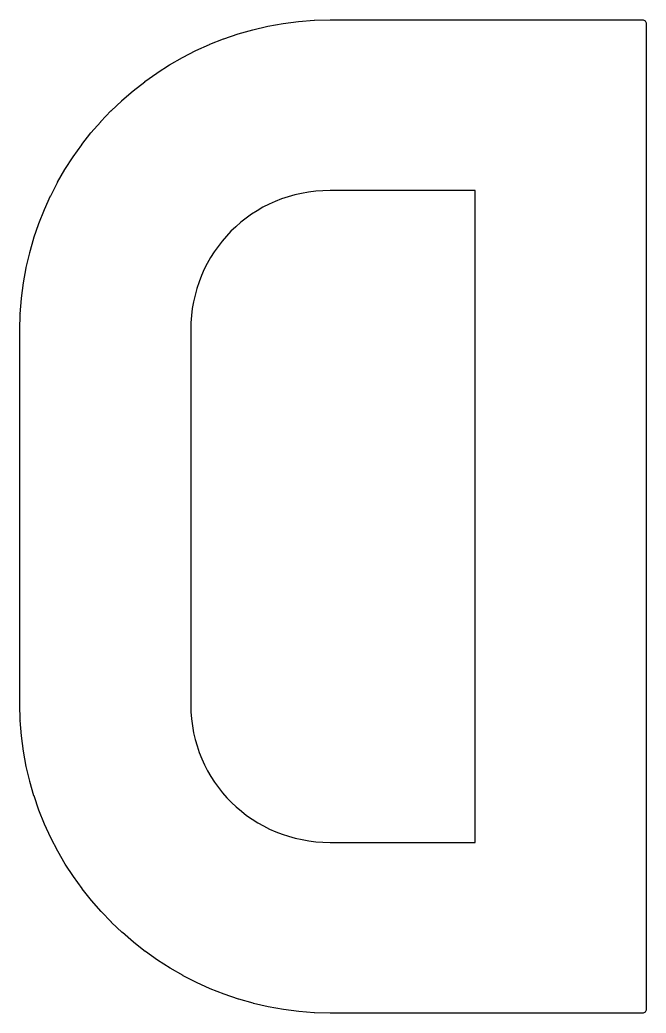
# Model space of a CAD drawing. Extents: x 135.4 to 179.2, y -147.5 to -55.
# Drawn here: x 171.52 to 179.17, y -115.5 to -103.35 of the extents above; entities that cross this region are included whole.
import ezdxf

# ---------------------------------------------------------------- set-up
doc = ezdxf.new("R2010")
doc.units = 0
doc.layers.add('BLACK', color=7, linetype='CONTINUOUS')

msp = doc.modelspace()

# ---------------------------------------------------------------- linework, layer by layer
at = {"layer": 'BLACK', "linetype": 'CONTINUOUS'}
for p, q in [((174.363, -103.472), (174.544, -103.43)), ((174.544, -103.43), (174.545, -103.43)), ((174.545, -103.43), (174.546, -103.43)), ((174.546, -103.43), (174.731, -103.396)), ((174.731, -103.396), (174.732, -103.397)), ((174.732, -103.397), (174.733, -103.396)), ((174.733, -103.396), (174.92, -103.372)), ((174.92, -103.372), (174.921, -103.372)), ((174.921, -103.372), (174.922, -103.372)), ((174.922, -103.372), (175.112, -103.357)), ((175.112, -103.357), (175.113, -103.358)), ((175.113, -103.358), (175.114, -103.357)), ((175.114, -103.357), (175.306, -103.352)), ((175.306, -103.352), (175.307, -103.353)), ((175.307, -103.353), (175.307, -103.352)), ((175.307, -103.352), (176.054, -103.352)), ((176.054, -103.352), (176.056, -103.353)), ((176.056, -103.353), (176.057, -103.352)), ((176.057, -103.352), (179.13, -103.352)), ((179.13, -103.352), (179.156, -103.363)), ((179.156, -103.363), (179.166, -103.389)), ((179.166, -103.389), (179.166, -115.46)), ((173.836, -103.651), (174.006, -103.583)), ((174.006, -103.583), (174.007, -103.584)), ((174.007, -103.584), (174.008, -103.583)), ((174.008, -103.583), (174.182, -103.524)), ((174.182, -103.524), (174.183, -103.524)), ((174.183, -103.524), (174.184, -103.523)), ((174.184, -103.523), (174.361, -103.472)), ((174.361, -103.472), (174.362, -103.473)), ((174.362, -103.473), (174.363, -103.472)), ((173.668, -103.727), (173.834, -103.652)), ((173.834, -103.652), (173.835, -103.652)), ((173.835, -103.652), (173.836, -103.651)), ((173.346, -103.902), (173.503, -103.812)), ((173.503, -103.812), (173.504, -103.812)), ((173.504, -103.811), (173.666, -103.728)), ((173.504, -103.812), (173.504, -103.811)), ((173.666, -103.728), (173.667, -103.728)), ((173.667, -103.728), (173.668, -103.727)), ((173.192, -104.001), (173.344, -103.903)), ((173.344, -103.903), (173.345, -103.903)), ((173.345, -103.903), (173.346, -103.902)), ((173.043, -104.107), (173.19, -104.002)), ((173.19, -104.002), (173.191, -104.002)), ((173.191, -104.002), (173.192, -104.001)), ((172.9, -104.22), (173.042, -104.108)), ((173.042, -104.108), (173.043, -104.108)), ((173.043, -104.108), (173.043, -104.107)), ((172.762, -104.339), (172.899, -104.221)), ((172.899, -104.221), (172.899, -104.22)), ((172.899, -104.22), (172.9, -104.22)), ((172.63, -104.465), (172.761, -104.34)), ((172.761, -104.34), (172.762, -104.34)), ((172.762, -104.34), (172.762, -104.339)), ((172.505, -104.596), (172.629, -104.466)), ((172.629, -104.466), (172.63, -104.465)), ((172.63, -104.465), (172.63, -104.465)), ((172.385, -104.734), (172.504, -104.598)), ((172.504, -104.597), (172.505, -104.596)), ((172.504, -104.598), (172.504, -104.597)), ((172.273, -104.877), (172.384, -104.735)), ((172.384, -104.735), (172.385, -104.735)), ((172.385, -104.735), (172.385, -104.734)), ((172.167, -105.026), (172.272, -104.879)), ((172.272, -104.878), (172.273, -104.877)), ((172.272, -104.879), (172.272, -104.878)), ((172.068, -105.18), (172.166, -105.027)), ((172.166, -105.027), (172.167, -105.027)), ((172.167, -105.027), (172.167, -105.026)), ((171.976, -105.338), (172.067, -105.181)), ((172.067, -105.181), (172.068, -105.181)), ((172.068, -105.181), (172.068, -105.18)), ((171.893, -105.502), (171.976, -105.34)), ((171.976, -105.339), (171.976, -105.338)), ((171.976, -105.34), (171.976, -105.339)), ((171.816, -105.669), (171.892, -105.503)), ((171.892, -105.503), (171.893, -105.502)), ((171.892, -105.503), (171.892, -105.503)), ((174.793, -105.516), (174.713, -105.542)), ((174.874, -105.493), (174.793, -105.516)), ((174.958, -105.474), (174.874, -105.493)), ((175.043, -105.459), (174.958, -105.474)), ((175.13, -105.448), (175.043, -105.459)), ((175.218, -105.442), (175.13, -105.448)), ((175.308, -105.439), (175.218, -105.442)), ((176.054, -105.439), (175.308, -105.439)), ((176.056, -105.439), (176.054, -105.439)), ((176.057, -105.439), (176.056, -105.439)), ((177.079, -105.439), (176.057, -105.439)), ((177.079, -113.409), (177.079, -105.439)), ((174.486, -105.644), (174.415, -105.685)), ((174.56, -105.607), (174.486, -105.644)), ((174.635, -105.573), (174.56, -105.607)), ((174.713, -105.542), (174.635, -105.573)), ((171.748, -105.841), (171.816, -105.671)), ((171.816, -105.67), (171.816, -105.669)), ((171.816, -105.671), (171.816, -105.67)), ((174.346, -105.729), (174.279, -105.777)), ((174.415, -105.685), (174.346, -105.729)), ((171.688, -106.017), (171.748, -105.843)), ((171.748, -105.842), (171.748, -105.841)), ((171.748, -105.843), (171.748, -105.842)), ((174.154, -105.881), (174.095, -105.937)), ((174.215, -105.827), (174.154, -105.881)), ((174.279, -105.777), (174.215, -105.827)), ((171.689, -106.018), (171.688, -106.017)), ((174.039, -105.996), (173.986, -106.058)), ((174.095, -105.937), (174.039, -105.996)), ((171.637, -106.197), (171.688, -106.019)), ((171.688, -106.019), (171.689, -106.018)), ((173.937, -106.122), (173.89, -106.189)), ((173.986, -106.058), (173.937, -106.122)), ((171.595, -106.38), (171.637, -106.199)), ((171.637, -106.198), (171.637, -106.197)), ((171.637, -106.199), (171.637, -106.198)), ((173.846, -106.258), (173.806, -106.329)), ((173.89, -106.189), (173.846, -106.258)), ((171.594, -106.382), (171.595, -106.381)), ((171.595, -106.381), (171.595, -106.38)), ((173.806, -106.329), (173.769, -106.402)), ((171.561, -106.566), (171.594, -106.382)), ((173.735, -106.478), (173.705, -106.555)), ((173.769, -106.402), (173.735, -106.478)), ((171.537, -106.756), (171.561, -106.568)), ((171.561, -106.567), (171.561, -106.566)), ((171.561, -106.568), (171.561, -106.567)), ((173.705, -106.555), (173.679, -106.635)), ((173.657, -106.716), (173.638, -106.798)), ((173.679, -106.635), (173.657, -106.716)), ((171.522, -106.948), (171.537, -106.757)), ((171.537, -106.757), (171.537, -106.756)), ((171.537, -106.757), (171.537, -106.757)), ((173.638, -106.798), (173.623, -106.882)), ((171.517, -107.142), (171.522, -106.949)), ((171.523, -106.949), (171.522, -106.948)), ((171.522, -106.949), (171.523, -106.949)), ((173.613, -106.968), (173.606, -107.055)), ((173.623, -106.882), (173.613, -106.968)), ((173.606, -107.055), (173.604, -107.143)), ((171.517, -107.143), (171.517, -107.142)), ((171.517, -111.723), (171.517, -107.143)), ((171.517, -107.143), (171.517, -107.143)), ((173.604, -107.143), (173.604, -111.723)), ((171.517, -111.724), (171.517, -111.723)), ((171.517, -111.723), (171.517, -111.723)), ((171.522, -111.915), (171.517, -111.724)), ((173.604, -111.723), (173.607, -111.811)), ((173.607, -111.811), (173.613, -111.898)), ((171.523, -111.916), (171.522, -111.915)), ((171.522, -111.917), (171.523, -111.916)), ((171.537, -112.106), (171.522, -111.917)), ((173.613, -111.898), (173.624, -111.983)), ((173.624, -111.983), (173.639, -112.067)), ((173.639, -112.067), (173.658, -112.149)), ((171.537, -112.107), (171.537, -112.106)), ((171.537, -112.106), (171.537, -112.106)), ((171.561, -112.293), (171.537, -112.107)), ((173.658, -112.149), (173.681, -112.229)), ((171.562, -112.294), (171.561, -112.293)), ((171.562, -112.295), (171.562, -112.294)), ((171.595, -112.479), (171.562, -112.295)), ((173.681, -112.229), (173.707, -112.308)), ((173.707, -112.308), (173.738, -112.385)), ((173.738, -112.385), (173.772, -112.46)), ((171.595, -112.48), (171.596, -112.479)), ((171.596, -112.479), (171.595, -112.479)), ((171.638, -112.66), (171.595, -112.48)), ((173.772, -112.46), (173.809, -112.532)), ((173.809, -112.532), (173.85, -112.603)), ((171.638, -112.661), (171.638, -112.66)), ((171.638, -112.662), (171.638, -112.661)), ((171.689, -112.839), (171.638, -112.662)), ((173.85, -112.603), (173.894, -112.671)), ((173.894, -112.671), (173.941, -112.737)), ((173.941, -112.737), (173.992, -112.801)), ((173.992, -112.801), (174.045, -112.862)), ((171.69, -112.84), (171.689, -112.839)), ((171.69, -112.841), (171.69, -112.84)), ((171.75, -113.014), (171.69, -112.841)), ((174.045, -112.862), (174.101, -112.92)), ((174.101, -112.92), (174.16, -112.975)), ((171.75, -113.015), (171.75, -113.014)), ((171.75, -113.016), (171.75, -113.015)), ((171.818, -113.185), (171.75, -113.016)), ((174.16, -112.975), (174.222, -113.028)), ((174.222, -113.028), (174.286, -113.078)), ((174.286, -113.078), (174.353, -113.124)), ((174.353, -113.124), (174.422, -113.168)), ((174.422, -113.168), (174.494, -113.208)), ((171.819, -113.186), (171.818, -113.185)), ((171.819, -113.187), (171.819, -113.186)), ((171.895, -113.352), (171.819, -113.187)), ((174.494, -113.208), (174.567, -113.245)), ((174.567, -113.245), (174.642, -113.278)), ((174.642, -113.278), (174.72, -113.308)), ((171.895, -113.353), (171.895, -113.352)), ((171.896, -113.354), (171.895, -113.353)), ((171.979, -113.515), (171.896, -113.354)), ((174.72, -113.308), (174.799, -113.334)), ((174.799, -113.334), (174.88, -113.356)), ((174.88, -113.356), (174.963, -113.375)), ((174.963, -113.375), (175.047, -113.39)), ((175.047, -113.39), (175.132, -113.4)), ((175.132, -113.4), (175.219, -113.407)), ((175.219, -113.407), (175.308, -113.409)), ((175.308, -113.409), (177.079, -113.409)), ((171.98, -113.515), (171.979, -113.515)), ((171.98, -113.516), (171.98, -113.515)), ((172.071, -113.673), (171.98, -113.516)), ((172.072, -113.673), (172.071, -113.673)), ((172.072, -113.674), (172.072, -113.673)), ((172.17, -113.826), (172.072, -113.674)), ((172.171, -113.826), (172.17, -113.826)), ((172.171, -113.827), (172.171, -113.826)), ((172.277, -113.974), (172.171, -113.827)), ((172.278, -113.974), (172.277, -113.974)), ((172.278, -113.975), (172.278, -113.974)), ((172.39, -114.117), (172.278, -113.975)), ((172.391, -114.117), (172.39, -114.117)), ((172.391, -114.118), (172.391, -114.117)), ((172.51, -114.254), (172.391, -114.118)), ((172.511, -114.255), (172.51, -114.254)), ((172.51, -114.254), (172.51, -114.254)), ((172.636, -114.385), (172.511, -114.255)), ((172.637, -114.386), (172.636, -114.385)), ((172.768, -114.51), (172.637, -114.386)), ((172.637, -114.386), (172.637, -114.386)), ((172.769, -114.511), (172.768, -114.51)), ((172.769, -114.512), (172.769, -114.511)), ((172.906, -114.629), (172.769, -114.512)), ((172.907, -114.63), (172.906, -114.629)), ((172.907, -114.631), (172.907, -114.63)), ((173.049, -114.742), (172.907, -114.631)), ((173.05, -114.742), (173.049, -114.742)), ((173.051, -114.743), (173.05, -114.742)), ((173.198, -114.848), (173.051, -114.743)), ((173.199, -114.848), (173.198, -114.848)), ((173.352, -114.946), (173.199, -114.848)), ((173.199, -114.848), (173.199, -114.848)), ((173.353, -114.946), (173.352, -114.946)), ((173.353, -114.947), (173.353, -114.946)), ((173.51, -115.037), (173.353, -114.947)), ((173.511, -115.038), (173.51, -115.037)), ((173.512, -115.038), (173.511, -115.038)), ((173.674, -115.121), (173.512, -115.038)), ((173.675, -115.121), (173.674, -115.121)), ((173.675, -115.122), (173.675, -115.121)), ((173.841, -115.197), (173.675, -115.122)), ((173.842, -115.197), (173.841, -115.197)), ((173.843, -115.198), (173.842, -115.197)), ((174.013, -115.265), (173.843, -115.198)), ((174.014, -115.265), (174.013, -115.265)), ((174.014, -115.266), (174.014, -115.265)), ((174.188, -115.325), (174.014, -115.266)), ((174.189, -115.325), (174.188, -115.325)), ((174.19, -115.326), (174.189, -115.325)), ((174.367, -115.376), (174.19, -115.326)), ((174.368, -115.376), (174.367, -115.376)), ((174.369, -115.377), (174.368, -115.376)), ((174.549, -115.419), (174.369, -115.377)), ((174.55, -115.419), (174.549, -115.419)), ((174.551, -115.419), (174.55, -115.419)), ((174.735, -115.452), (174.551, -115.419)), ((174.736, -115.452), (174.735, -115.452)), ((174.736, -115.453), (174.736, -115.452)), ((174.923, -115.476), (174.736, -115.453)), ((174.924, -115.476), (174.923, -115.476)), ((174.925, -115.477), (174.924, -115.476)), ((175.113, -115.491), (174.925, -115.477)), ((179.156, -115.486), (179.13, -115.496)), ((179.166, -115.46), (179.156, -115.486)), ((175.114, -115.491), (175.113, -115.491)), ((175.115, -115.491), (175.114, -115.491)), ((175.306, -115.496), (175.115, -115.491)), ((175.307, -115.496), (175.306, -115.496)), ((179.13, -115.496), (175.307, -115.496)), ((175.307, -115.496), (175.307, -115.496))]:
    msp.add_line(p, q, dxfattribs=at)

doc.saveas('drawing.dxf')
